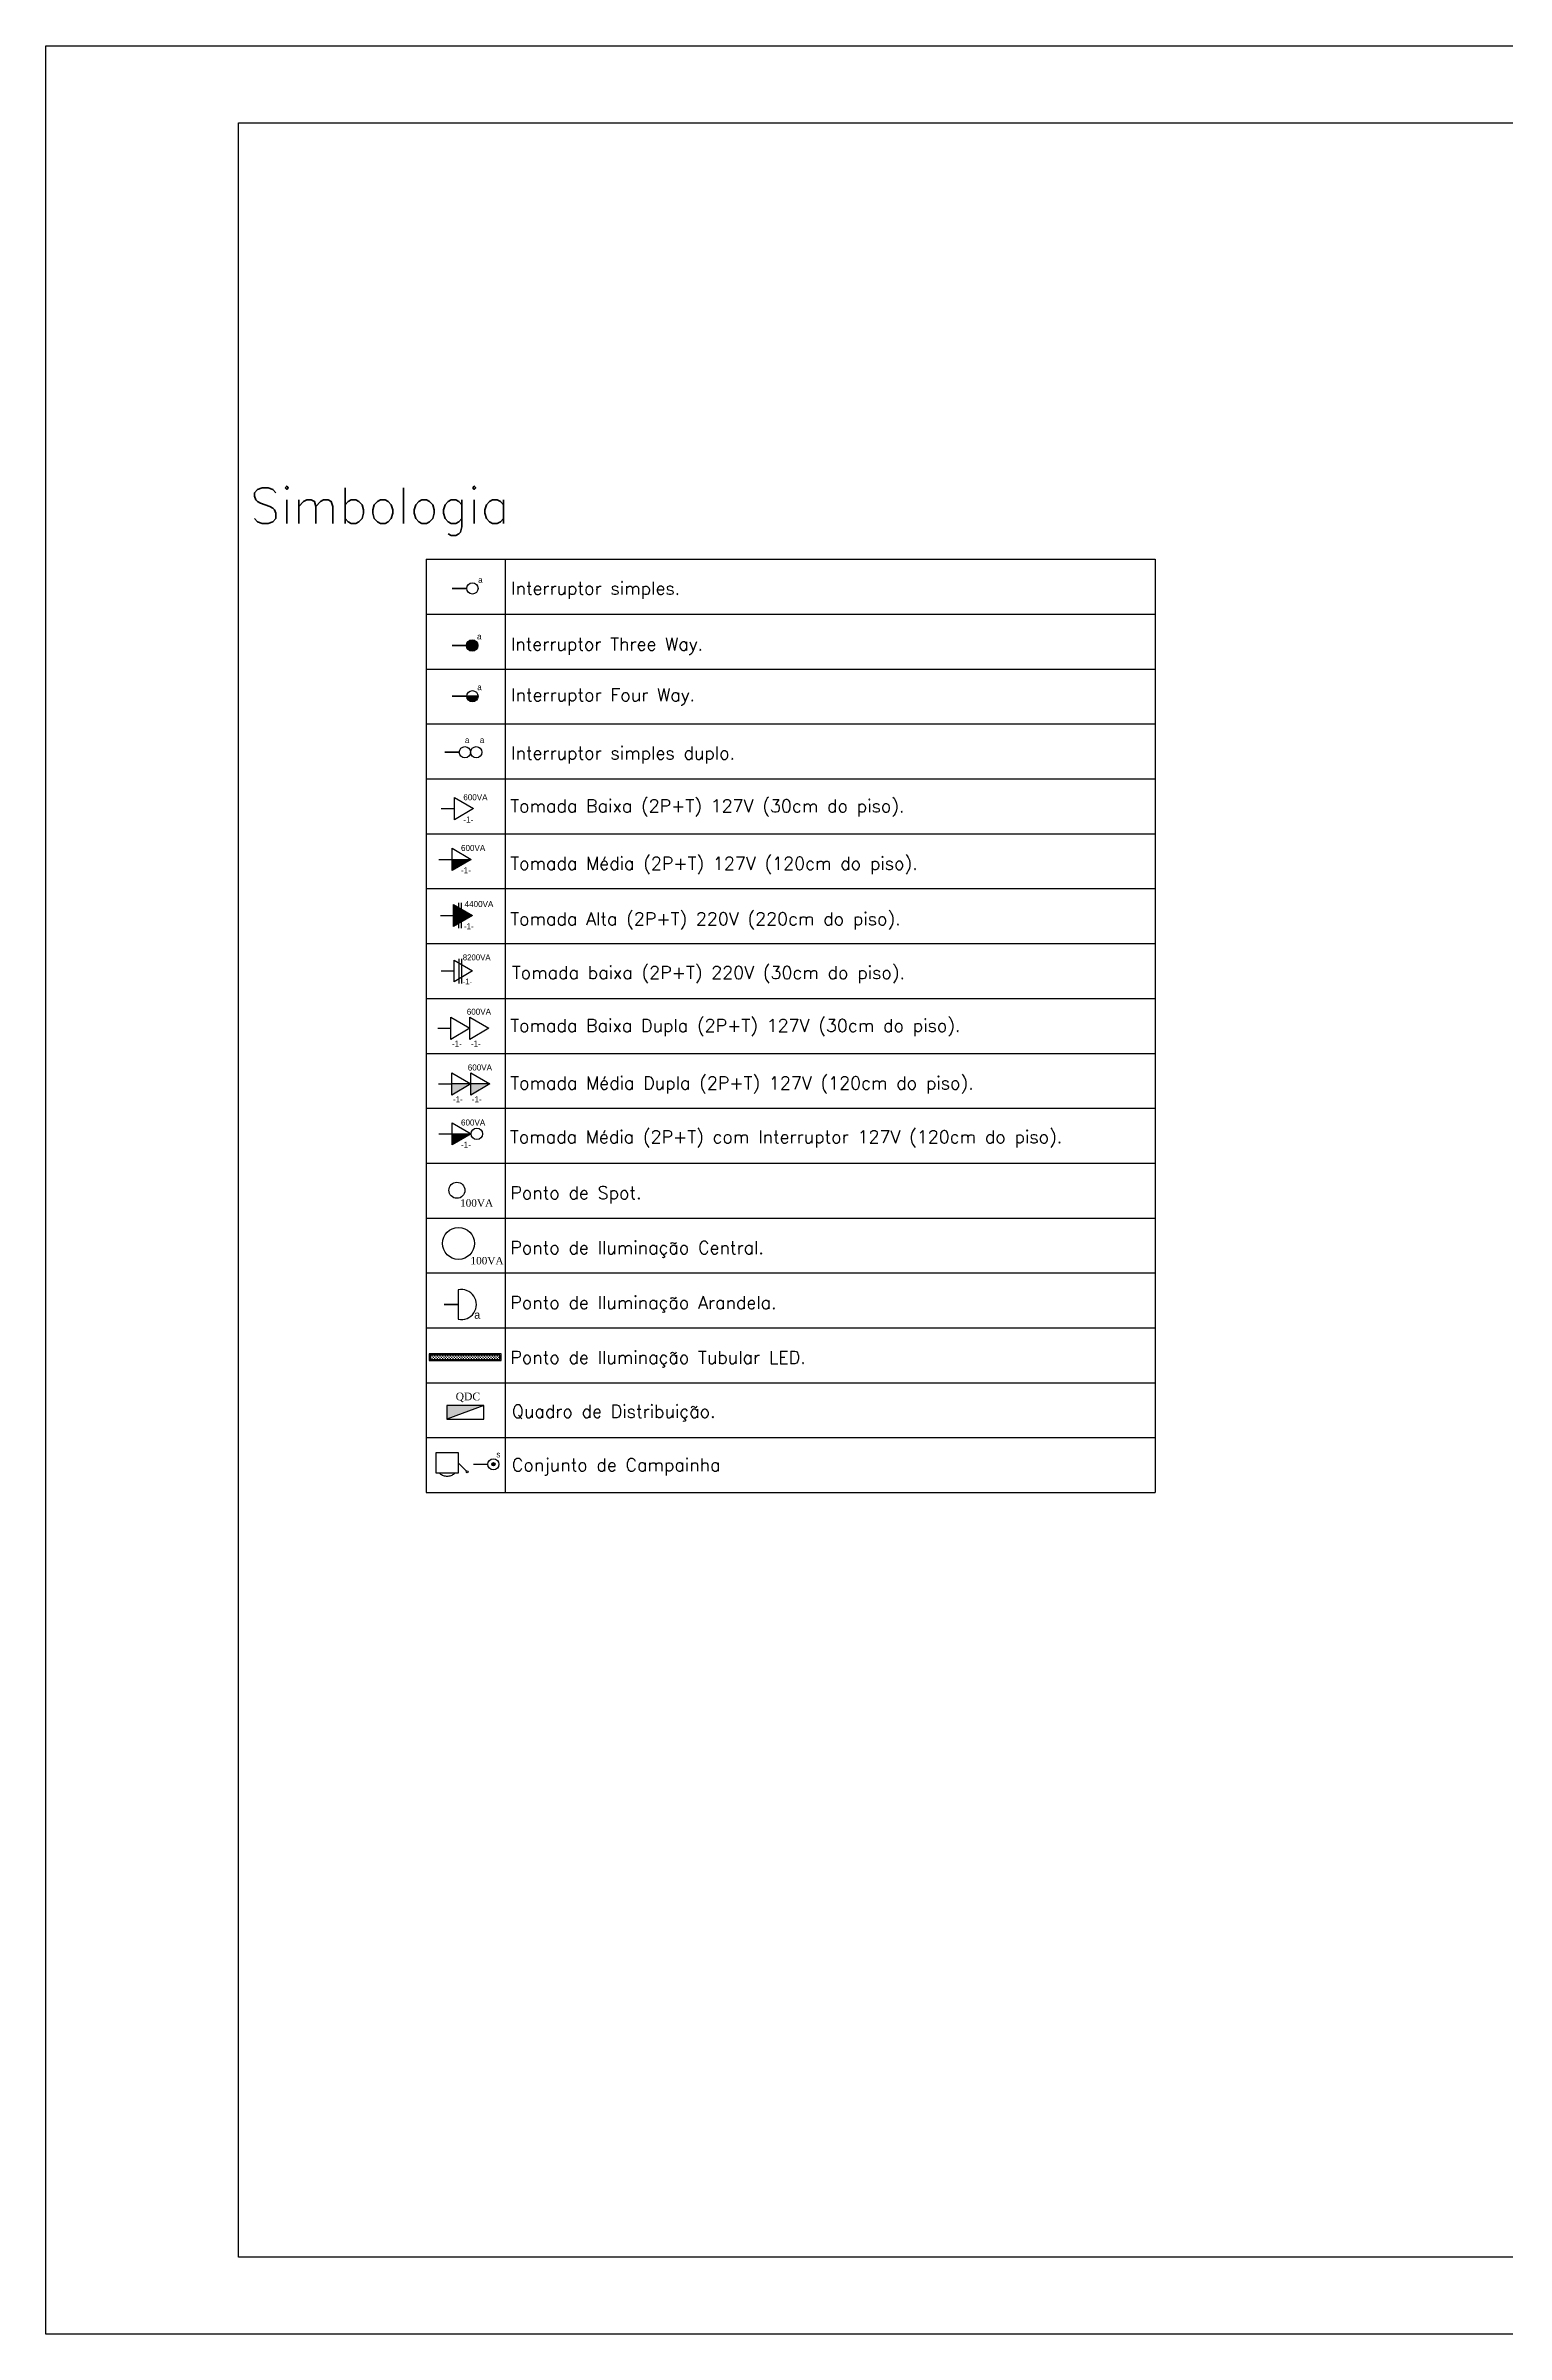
# Model space of a CAD drawing. Extents: x 20 to 1815, y -14679 to 245.
# Drawn here: x 63.25 to 82.2, y -61.38 to -31.68 of the extents above; entities that cross this region are included whole.
import ezdxf

# ---------------------------------------------------------------- set-up
doc = ezdxf.new("R2010")
doc.units = 0
doc.header["$MEASUREMENT"] = 0
doc.linetypes.add('HIDDEN', pattern=[0.375, 0.25, -0.125])
doc.linetypes.add('HIDDEN2', pattern=[4.7625, 3.175, -1.5875])
doc.layers.get('0').update_dxf_attribs({"linetype": 'CONTINUOUS'})
for name, color, linetype in [('Eletroduto', 7, 'CONTINUOUS'), ('TEXTO', 1, 'CONTINUOUS'), ('TOMADAS', 1, 'CONTINUOUS')]:
    doc.layers.add(name, color=color, linetype=linetype)
doc.styles.add('ROMANS', font='romans.shx')

# ---------------------------------------------------------------- blocks, each defined once
blk = doc.blocks.new('BLOCOA3_LEGENDA')
at = {"layer": 'TOMADAS'}
for p, q in [((2.5, -1), (41, -1)), ((2.5, -28.7), (2.5, -1)), ((41, -28.7), (2.5, -28.7))]:
    blk.add_line(p, q, dxfattribs=at)
blk.add_lwpolyline([(0, 0), (42, 0), (42, -29.7), (0, -29.7)], close=True, dxfattribs=at)
blk = doc.blocks.new('TB-230')
blk.add_hatch(color=256).paths.add_polyline_path([(0.143, 0.12), (0.143, -0.12), (0.347, 0)])
for p, q in [((0, 0), (0.143, 0)), ((0.143, -0.12), (0.143, 0.12)), ((0.143, 0.12), (0.347, 0)), ((0.347, 0), (0.143, -0.12))]:
    blk.add_line(p, q)
blk = doc.blocks.new('QDC')
for p, q in [((0.2, 0.15), (-0.2, 0.15)), ((-0.2, 0), (0.2, 0.15)), ((-0.2, 0.15), (-0.2, 0)), ((-0.2, 0), (0.2, 0)), ((0.2, 0), (0.2, 0.15))]:
    blk.add_line(p, q)
blk.add_solid([(-0.2, 0), (0.2, 0), (0.2, 0.15)])

msp = doc.modelspace()

# ---------------------------------------------------------------- hatches: boundary and pattern name
at = {"layer": 'TOMADAS'}
h = msp.add_hatch(color=256, dxfattribs=at)
h.dxf.hatch_style = 1
h.paths.add_polyline_path([(68.708, -39.458), (68.855, -39.458, 1)])
at = {"layer": 'TOMADAS', "linetype": 'HIDDEN2'}
for points in [[(68.855, -39.458), (68.708, -39.458, 1)], [(68.858, -40.117), (68.711, -40.117, 1)]]:
    msp.add_hatch(color=7, dxfattribs=at).paths.add_polyline_path(points)
at = {"layer": 'TOMADAS'}
for points in [[(68.523, -42.234), (68.523, -42.378), (68.768, -42.234)], [(68.523, -45.796), (68.523, -45.941), (68.768, -45.796)]]:
    msp.add_hatch(color=7, dxfattribs=at).paths.add_polyline_path(points)
h = msp.add_hatch(color=256, dxfattribs=at)
h.dxf.hatch_style = 1
h.paths.add_polyline_path([(69.01, -45.149), (68.765, -45.149), (68.765, -45.294)])
h.paths.add_polyline_path([(68.765, -45.149), (68.519, -45.149), (68.519, -45.294)])
h = msp.add_hatch(dxfattribs=at)
h.set_pattern_fill('CROSS', color=256, scale=0.067774)
h.set_pattern_definition([(0, (34.898679, -23.042067), (0.016943417, 0.016943417), [0.008471708, -0.025415125]), (90, (34.902915, -23.046303), (-0.016943417, 0.016943417), [0.008471708, -0.025415125])])
h.paths.add_polyline_path([(69.142, -48.667), (68.238, -48.667), (68.238, -48.724), (69.142, -48.724)])
h = msp.add_hatch(color=256, dxfattribs=at)
h.dxf.hatch_style = 1
h.paths.add_polyline_path([(69.035, -50.085, 1), (69.079, -50.085, 1)])

# ---------------------------------------------------------------- linework, layer by layer
for p, q in [((68.183, -38.339), (77.643, -38.339)), ((68.183, -38.339), (68.183, -50.452)), ((69.209, -38.339), (69.209, -50.452)), ((77.643, -38.339), (77.643, -50.452)), ((68.183, -39.052), (77.643, -39.052)), ((68.183, -39.764), (77.643, -39.764)), ((68.183, -40.477), (77.643, -40.477)), ((68.183, -41.189), (77.646, -41.189)), ((68.183, -41.902), (77.646, -41.902)), ((68.183, -42.614), (77.646, -42.614)), ((68.183, -43.327), (77.646, -43.327)), ((68.183, -44.039), (77.646, -44.039)), ((68.183, -44.752), (77.646, -44.752)), ((68.183, -45.464), (77.646, -45.464)), ((68.183, -46.177), (77.646, -46.177)), ((68.183, -46.889), (77.646, -46.889)), ((68.183, -47.602), (77.646, -47.602)), ((68.183, -48.314), (77.646, -48.314)), ((68.183, -49.027), (77.646, -49.027)), ((68.183, -49.739), (77.646, -49.739)), ((68.183, -50.452), (77.643, -50.452))]:
    msp.add_line(p, q)
at = {"layer": 'Eletroduto', "color": 7, "linetype": 'HIDDEN2'}
msp.add_lwpolyline([(68.601, -49.933), (68.601, -50.202), (68.315, -50.202), (68.315, -49.933)], close=True, dxfattribs=at)
msp.add_arc((68.458, -50.089), 0.149, 229.8808, 310.1192, dxfattribs=at)
at = {"layer": 'TOMADAS', "color": 7}
for p, q in [((68.521, -39.458), (68.855, -39.458)), ((68.855, -39.458), (68.521, -39.458)), ((68.524, -40.117), (68.858, -40.117)), ((68.858, -40.117), (68.524, -40.117)), ((68.381, -41.576), (68.554, -41.576)), ((68.554, -41.431), (68.799, -41.576)), ((68.554, -41.72), (68.554, -41.431)), ((68.799, -41.576), (68.554, -41.72)), ((68.523, -42.089), (68.768, -42.234)), ((68.523, -42.378), (68.523, -42.089)), ((68.351, -42.234), (68.768, -42.234)), ((68.768, -42.234), (68.523, -42.378)), ((68.548, -43.542), (68.786, -43.682)), ((68.548, -43.822), (68.548, -43.542)), ((68.381, -43.682), (68.548, -43.682)), ((68.786, -43.682), (68.548, -43.822)), ((68.335, -44.426), (68.507, -44.426)), ((68.335, -44.426), (68.507, -44.426)), ((68.507, -44.281), (68.752, -44.426)), ((68.507, -44.57), (68.507, -44.281)), ((68.507, -44.281), (68.752, -44.426)), ((68.507, -44.57), (68.507, -44.281)), ((68.752, -44.426), (68.507, -44.57)), ((68.752, -44.426), (68.507, -44.57)), ((68.752, -44.281), (68.997, -44.426)), ((68.752, -44.57), (68.752, -44.281)), ((68.752, -44.281), (68.997, -44.426)), ((68.997, -44.426), (68.752, -44.57)), ((68.997, -44.426), (68.752, -44.57)), ((68.519, -45.005), (68.765, -45.149)), ((68.519, -45.294), (68.519, -45.005)), ((68.519, -45.005), (68.765, -45.149)), ((68.519, -45.294), (68.519, -45.005)), ((68.765, -45.005), (69.01, -45.149)), ((68.765, -45.294), (68.765, -45.005)), ((68.765, -45.005), (69.01, -45.149)), ((68.347, -45.149), (68.519, -45.149)), ((68.347, -45.149), (68.519, -45.149)), ((68.765, -45.149), (68.519, -45.294)), ((68.765, -45.149), (68.519, -45.294)), ((69.01, -45.149), (68.765, -45.294)), ((69.01, -45.149), (68.765, -45.294)), ((68.523, -45.652), (68.768, -45.796)), ((68.523, -45.941), (68.523, -45.652)), ((68.351, -45.796), (68.768, -45.796)), ((68.768, -45.796), (68.523, -45.941)), ((68.418, -48.01), (68.602, -48.01)), ((68.602, -48.01), (68.418, -48.01)), ((68.602, -47.82), (68.602, -48.203)), ((68.799, -50.085), (68.985, -50.085))]:
    msp.add_line(p, q, dxfattribs=at)
at = {"layer": 'TOMADAS', "color": 7, "linetype": 'HIDDEN2'}
for p, q in [((68.603, -42.8), (68.603, -43.128)), ((68.64, -42.8), (68.64, -43.128)), ((68.608, -43.525), (68.608, -43.844)), ((68.643, -43.525), (68.643, -43.844))]:
    msp.add_line(p, q, dxfattribs=at)
at = {"layer": 'TOMADAS'}
for p, q in [((69.01, -45.149), (68.519, -45.149)), ((68.601, -50.068), (68.708, -50.175))]:
    msp.add_line(p, q, dxfattribs=at)
at = {"layer": 'TOMADAS', "color": 7, "flags": 128}
for points in [[(68.524, -38.717), (68.711, -38.717)], [(68.427, -40.844), (68.614, -40.844)]]:
    msp.add_lwpolyline(points, close=True, dxfattribs=at)
at = {"layer": 'TOMADAS'}
for points in [[(68.223, -48.652), (68.223, -48.739), (69.157, -48.739), (69.157, -48.652)], [(68.238, -48.667), (68.238, -48.724), (69.142, -48.724), (69.142, -48.667)]]:
    msp.add_lwpolyline(points, close=True, dxfattribs=at)
at = {"layer": 'TOMADAS', "color": 7}
for centre, radius in [((68.785, -38.717), 0.0734), ((68.782, -39.458), 0.0734), ((68.785, -40.117), 0.0734), ((68.688, -40.844), 0.0734), ((68.835, -40.844), 0.0734), ((68.842, -45.796), 0.0734), ((68.584, -46.529), 0.104), ((68.604, -47.218), 0.207), ((69.057, -50.085), 0.0727)]:
    msp.add_circle(centre, radius, dxfattribs=at)
at = {"layer": 'TOMADAS'}
for centre, radius in [((68.717, -50.184), 0.0125), ((69.057, -50.085), 0.022)]:
    msp.add_circle(centre, radius, dxfattribs=at)
at = {"layer": 'TOMADAS', "color": 7}
msp.add_arc((68.641, -48.012), 0.195, 258.4831, 101.5169, dxfattribs=at)

# ---------------------------------------------------------------- block references
at = {"layer": 'TEXTO'}
msp.add_blockref('BLOCOA3_LEGENDA', (63.25, -31.675), dxfattribs=at)
at = {"layer": 'TOMADAS', "color": 7, "xscale": 1.202080740931393, "yscale": 1.202080740931393, "zscale": 1.202080740931393}
msp.add_blockref('TB-230', (68.369, -42.962), dxfattribs=at)
at = {"layer": 'TOMADAS', "color": 7, "xscale": 1.200021254473245, "yscale": 1.200021254473245, "zscale": 1.200021254473245, "rotation": 180}
msp.add_blockref('QDC', (68.694, -49.321), dxfattribs=at)

# ---------------------------------------------------------------- texts
at = {"layer": 'TOMADAS', "color": 7, "linetype": 'HIDDEN', "style": 'ROMANS'}
for s, height, p in [('Simbologia', 0.4653, (65.897, -37.876)), ('Interruptor simples.', 0.16617, (69.287, -38.798)), ('Interruptor Three Way.', 0.16617, (69.284, -39.523)), ('Interruptor Four Way.', 0.16617, (69.287, -40.182)), ('Interruptor simples duplo.', 0.16617, (69.287, -40.936)), ('Tomada Baixa (2P+T) 127V (30cm do piso).', 0.16617, (69.277, -41.623)), ('Tomada Média (2P+T) 127V (120cm do piso).', 0.16617, (69.277, -42.369)), ('Tomada Alta (2P+T) 220V (220cm do piso).', 0.16617, (69.277, -43.089)), ('Tomada baixa (2P+T) 220V (30cm do piso).', 0.16617, (69.298, -43.786)), ('Tomada Baixa Dupla (2P+T) 127V (30cm do piso).', 0.16617, (69.277, -44.473)), ('Tomada Média Dupla (2P+T) 127V (120cm do piso).', 0.16617, (69.277, -45.219)), ('Tomada Média (2P+T) com Interruptor 127V (120cm do piso).', 0.16617, (69.273, -45.918)), ('Ponto de Spot.', 0.16617, (69.277, -46.644)), ('Ponto de Iluminação Central.', 0.16617, (69.277, -47.356)), ('Ponto de Iluminação Arandela.', 0.16617, (69.277, -48.069)), ('Ponto de Iluminação Tubular LED.', 0.16617, (69.277, -48.781)), ('Quadro de Distribuição.', 0.16617, (69.297, -49.481)), ('Conjunto de Campainha', 0.16617, (69.297, -50.175))]:
    msp.add_text(s, height=height, dxfattribs=at).set_placement(p)
at = {"layer": 'TOMADAS', "color": 7, "linetype": 'HIDDEN2'}
for s, height, p in [('a', 0.0783, (68.859, -38.645)), ('a', 0.0783, (68.845, -39.379)), ('a', 0.0783, (68.848, -40.038)), ('a', 0.0783, (68.688, -40.724)), ('a', 0.0783, (68.881, -40.724)), ('600VA', 0.0783, (68.667, -41.467)), ('-1-', 0.0783, (68.668, -41.756)), ('600VA', 0.0783, (68.637, -42.125)), ('-1-', 0.0783, (68.637, -42.414)), ('-1-', 0.0783, (68.674, -43.142)), (' 4400VA', 0.0783, (68.655, -42.853)), ('8200VA', 0.0758, (68.66, -43.544)), ('-1-', 0.0758, (68.658, -43.857)), ('600VA', 0.0783, (68.712, -44.25)), ('600VA', 0.0783, (68.712, -44.25)), ('-1-', 0.0783, (68.52, -44.664)), ('-1-', 0.0783, (68.52, -44.664)), ('-1-', 0.0783, (68.765, -44.664)), ('-1-', 0.0783, (68.765, -44.664)), ('600VA', 0.0783, (68.725, -44.974)), ('600VA', 0.0783, (68.725, -44.974)), ('-1-', 0.0783, (68.532, -45.388)), ('-1-', 0.0783, (68.532, -45.388)), ('-1-', 0.0783, (68.777, -45.388)), ('-1-', 0.0783, (68.777, -45.388)), ('600VA', 0.0783, (68.637, -45.688)), ('-1-', 0.0783, (68.637, -45.977)), ('a', 0.104, (68.809, -48.196))]:
    msp.add_text(s, height=height, dxfattribs=at).set_placement(p)
msp.add_text('s', height=0.0775, rotation=356.9019, dxfattribs=at).set_placement((69.094, -49.994))
at = {"layer": 'TOMADAS', "color": 7, "attachment_point": 1}
for s, insert, char_height, width in [('{\\fTimes New Roman|b0|i0|c0|p18;100VA}', (68.625, -46.646), 0.09642, 0.33203), ('{\\fTimes New Roman|b0|i0|c0|p18;100VA}', (68.76, -47.394), 0.09642, 0.33203), ('{\\fTimes New Roman|b0|i0|c0|p18;QDC }', (68.568, -49.155), 0.09928, 0.37803)]:
    msp.add_mtext(s, dxfattribs=dict(at, insert=insert, char_height=char_height, width=width))

doc.saveas('drawing.dxf')
